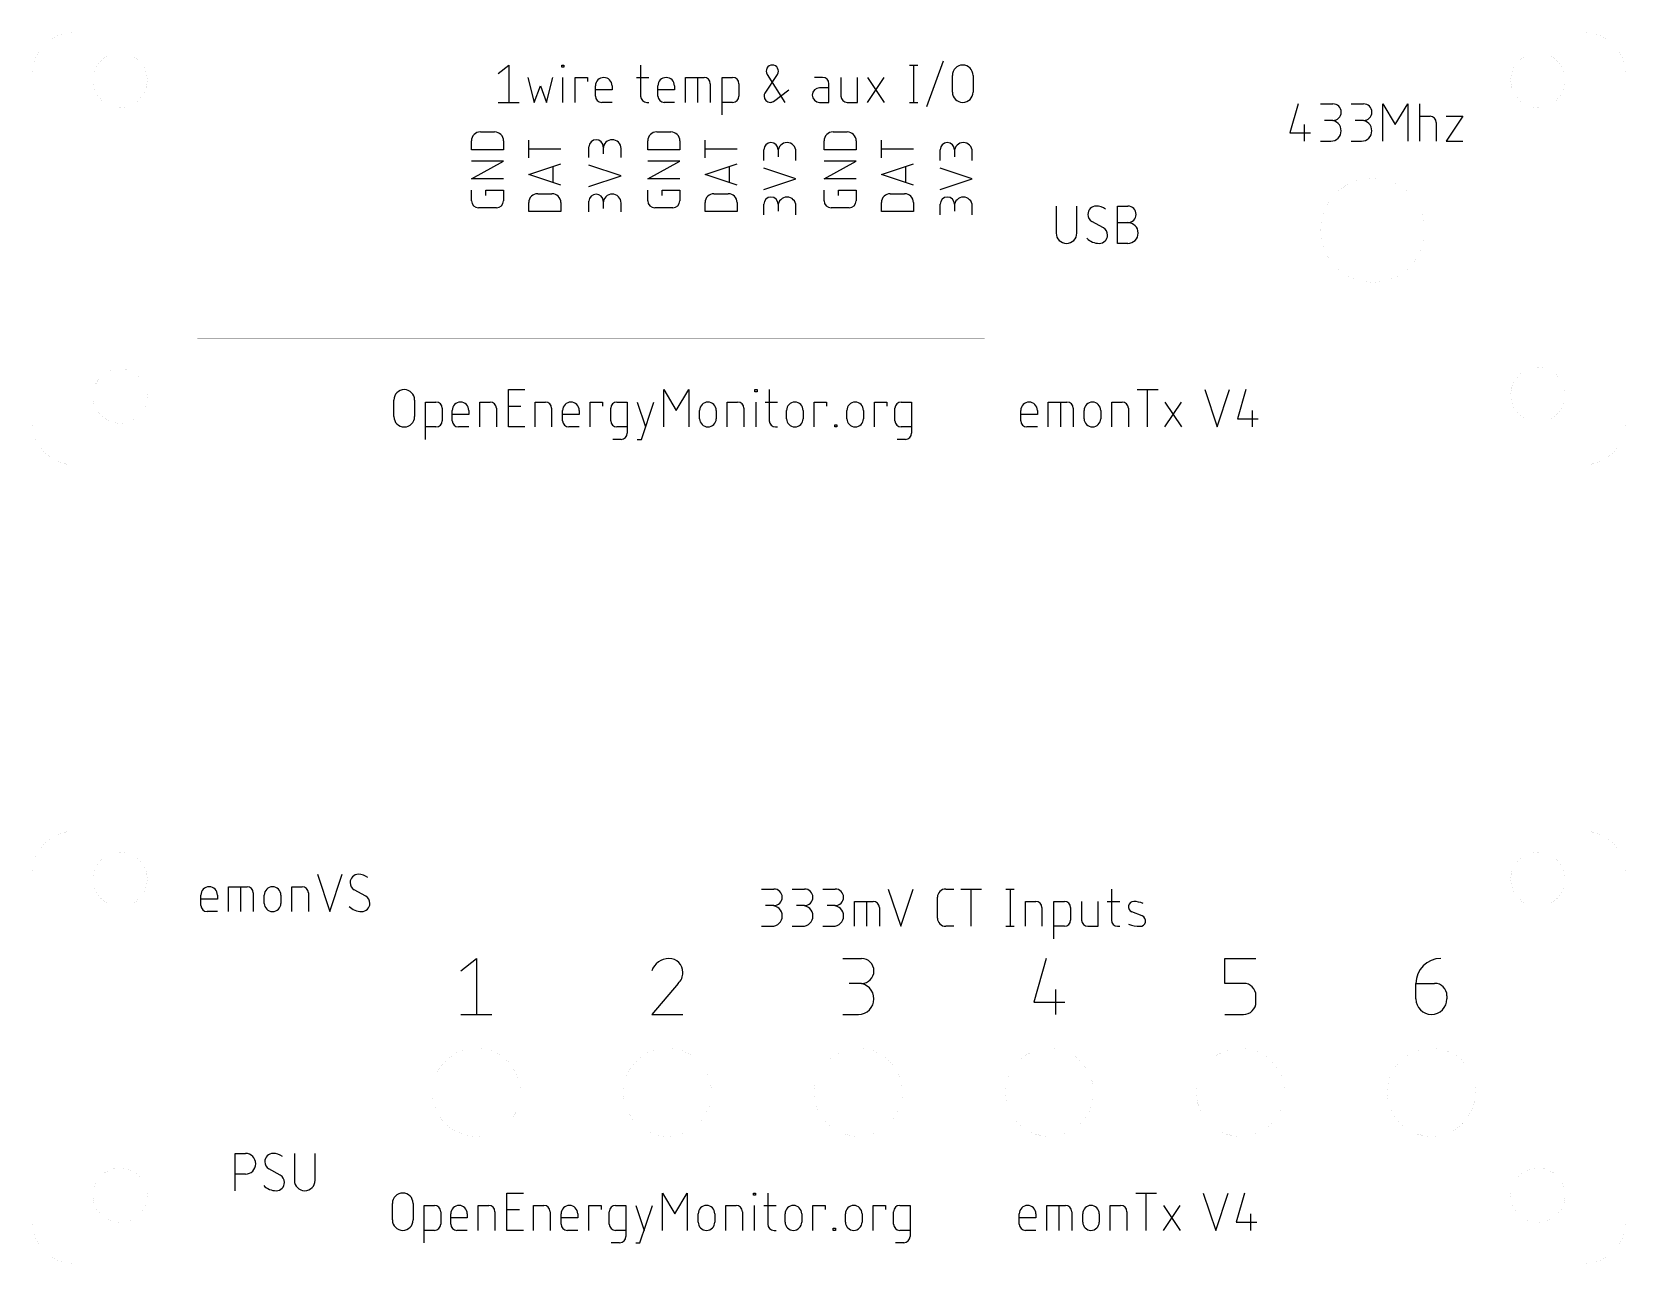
# Model space of a CAD drawing. Extents: x 0 to 109, y 0 to 84.
import ezdxf

# ---------------------------------------------------------------- set-up
doc = ezdxf.new("R2010")
doc.units = 0
doc.layers.add('20', color=31, linetype='CONTINUOUS')

msp = doc.modelspace()

# ---------------------------------------------------------------- linework, layer by layer
at = {"layer": '20'}
for p, q in [((31.7441, 81.0756), (32.4497, 81.64)), ((32.4497, 81.64), (32.4497, 79.1)), ((36.0677, 81.4989), (36.0677, 81.64)), ((36.0677, 81.64), (36.2088, 81.64)), ((36.2088, 81.4989), (36.0677, 81.4989)), ((36.2088, 81.64), (36.2088, 81.4989)), ((41.4274, 81.64), (41.4274, 79.5233)), ((59.7275, 81.64), (60.2919, 81.64)), ((60.0097, 81.64), (60.0097, 79.1)), ((60.9068, 78.8178), (62.0357, 81.9222)), ((33.7605, 80.7933), (34.1838, 79.1)), ((35.0305, 79.1), (35.4538, 80.7933)), ((36.1383, 79.1), (36.1383, 80.7933)), ((36.9645, 79.1), (36.9645, 80.7933)), ((36.9645, 80.7933), (37.8111, 80.7933)), ((37.8111, 80.7933), (37.8111, 80.5111)), ((41.1452, 80.7933), (41.9918, 80.7933)), ((44.4783, 79.1), (44.4783, 80.7933)), ((44.4783, 80.7933), (45.7483, 80.7933)), ((45.325, 79.1), (45.325, 80.7933)), ((46.1716, 80.37), (46.1716, 79.1)), ((46.9865, 78.2533), (46.9865, 80.7933)), ((46.9865, 80.7933), (47.6921, 80.7933)), ((48.1154, 80.37), (48.1154, 79.5233)), ((49.8979, 79.735), (50.7446, 81.005)), ((50.039, 81.005), (51.2385, 79.1)), ((53.8186, 80.7933), (53.2542, 80.7933)), ((54.242, 79.1), (54.242, 80.37)), ((55.0607, 80.7933), (55.0607, 79.5233)), ((56.1896, 79.1), (56.1896, 80.7933)), ((56.8702, 79.1), (57.9991, 80.7933)), ((56.8702, 80.7933), (57.9991, 79.1)), ((62.6447, 79.8056), (62.6447, 80.9344)), ((64.0559, 80.9344), (64.0559, 79.8056)), ((34.1838, 79.1), (34.6072, 80.2289)), ((34.6072, 80.2289), (35.0305, 79.1)), ((38.3577, 79.5233), (38.3577, 80.2289)), ((39.4866, 79.9467), (38.3577, 79.9467)), ((39.4866, 80.2289), (39.4866, 79.9467)), ((42.603, 79.5233), (42.603, 80.2289)), ((43.7319, 79.9467), (42.603, 79.9467)), ((43.7319, 80.2289), (43.7319, 79.9467)), ((50.4624, 79.1706), (51.5207, 79.9467)), ((54.242, 80.0878), (53.607, 80.0878)), ((31.7441, 79.1), (33.1553, 79.1)), ((39.4866, 79.1), (38.781, 79.1)), ((41.8507, 79.1), (41.9918, 79.1)), ((43.7319, 79.1), (43.0264, 79.1)), ((47.6921, 79.1), (46.9865, 79.1)), ((53.607, 79.1), (54.242, 79.1)), ((55.484, 79.1), (56.1896, 79.1)), ((59.7275, 79.1), (60.2919, 79.1)), ((86.175, 79), (85.6105, 77.0244)), ((87.6984, 79), (88.5451, 79)), ((89.7863, 79), (90.6329, 79)), ((91.9418, 76.46), (91.9418, 79)), ((91.9418, 79), (92.7885, 77.5889)), ((92.7885, 77.5889), (93.6352, 79)), ((93.6352, 79), (93.6352, 76.46)), ((94.4511, 76.46), (94.4511, 79)), ((94.4511, 78.1533), (95.1567, 78.1533)), ((96.2606, 78.1533), (97.3895, 78.1533)), ((97.3895, 78.1533), (96.2606, 76.46)), ((30.5224, 77.0842), (31.4932, 77.0842)), ((42.5224, 77.0842), (43.4932, 77.0842)), ((54.5224, 77.0842), (55.4932, 77.0842)), ((86.5983, 77.5889), (86.5983, 76.46)), ((88.5451, 77.8711), (87.9806, 77.8711)), ((90.6329, 77.8711), (90.0685, 77.8711)), ((95.58, 77.73), (95.58, 76.46)), ((29.9156, 75.8706), (29.9156, 76.4774)), ((32.1, 76.4774), (32.1, 75.8706)), ((33.8156, 75.3162), (33.8156, 76.5297)), ((37.9156, 75.3471), (37.9156, 76.0752)), ((38.8864, 76.0752), (38.8864, 75.5898)), ((40.1, 75.3471), (40.1, 75.9538)), ((41.9156, 75.8706), (41.9156, 76.4774)), ((44.1, 76.4774), (44.1, 75.8706)), ((45.8156, 75.3162), (45.8156, 76.5297)), ((53.9156, 75.8706), (53.9156, 76.4774)), ((56.1, 76.4774), (56.1, 75.8706)), ((57.8156, 75.3162), (57.8156, 76.5297)), ((85.6105, 77.0244), (87.0216, 77.0244)), ((87.6984, 76.46), (88.4039, 76.46)), ((89.7863, 76.46), (90.4918, 76.46)), ((96.2606, 76.46), (97.3895, 76.46)), ((32.1, 75.8706), (29.9156, 75.8706)), ((29.9156, 73.8932), (32.1, 75.1068)), ((32.1, 75.1068), (29.9156, 75.1068)), ((36, 75.9229), (33.8156, 75.9229)), ((33.8156, 74.1927), (36, 74.9208)), ((44.1, 75.8706), (41.9156, 75.8706)), ((41.9156, 73.8932), (44.1, 75.1068)), ((44.1, 75.1068), (41.9156, 75.1068)), ((48, 75.9229), (45.8156, 75.9229)), ((45.8156, 74.1927), (48, 74.9208)), ((49.8156, 75.1471), (49.8156, 75.8752)), ((50.7864, 75.8752), (50.7864, 75.3898)), ((52, 75.1471), (52, 75.7538)), ((56.1, 75.8706), (53.9156, 75.8706)), ((53.9156, 73.8932), (56.1, 75.1068)), ((56.1, 75.1068), (53.9156, 75.1068)), ((60, 75.9229), (57.8156, 75.9229)), ((57.8156, 74.1927), (60, 74.9208)), ((61.8156, 75.1471), (61.8156, 75.8752)), ((62.7864, 75.8752), (62.7864, 75.3898)), ((64, 75.1471), (64, 75.7538)), ((32.1, 73.8932), (29.9156, 73.8932)), ((36, 73.4646), (33.8156, 74.1927)), ((35.4539, 74.7388), (35.4539, 73.6466)), ((40.1, 74.1), (37.9156, 74.8281)), ((37.9156, 73.3719), (40.1, 74.1)), ((44.1, 73.8932), (41.9156, 73.8932)), ((48, 73.4646), (45.8156, 74.1927)), ((47.4539, 74.7388), (47.4539, 73.6466)), ((52, 73.9), (49.8156, 74.6281)), ((49.8156, 73.1719), (52, 73.9)), ((56.1, 73.8932), (53.9156, 73.8932)), ((60, 73.4646), (57.8156, 74.1927)), ((59.4539, 74.7388), (59.4539, 73.6466)), ((64, 73.9), (61.8156, 74.6281)), ((61.8156, 73.1719), (64, 73.9)), ((29.9156, 72.4012), (29.9156, 73.1294)), ((30.8864, 72.7653), (30.8864, 73.1294)), ((30.8864, 73.1294), (32.1, 73.1294)), ((32.1, 73.1294), (32.1, 72.4012)), ((34.4224, 72.8838), (35.3932, 72.8838)), ((41.9156, 72.4012), (41.9156, 73.1294)), ((42.8864, 72.7653), (42.8864, 73.1294)), ((42.8864, 73.1294), (44.1, 73.1294)), ((44.1, 73.1294), (44.1, 72.4012)), ((46.4224, 72.8838), (47.3932, 72.8838)), ((53.9156, 72.4012), (53.9156, 73.1294)), ((54.8864, 72.7653), (54.8864, 73.1294)), ((54.8864, 73.1294), (56.1, 73.1294)), ((56.1, 73.1294), (56.1, 72.4012)), ((58.4224, 72.8838), (59.3932, 72.8838)), ((31.6146, 71.9158), (30.401, 71.9158)), ((33.8156, 71.6703), (33.8156, 72.2771)), ((36, 71.6703), (33.8156, 71.6703)), ((36, 72.2771), (36, 71.6703)), ((37.9156, 71.6394), (37.9156, 72.3675)), ((38.8864, 72.3675), (38.8864, 71.8821)), ((40.1, 71.6394), (40.1, 72.2462)), ((43.6146, 71.9158), (42.401, 71.9158)), ((45.8156, 71.6703), (45.8156, 72.2771)), ((48, 71.6703), (45.8156, 71.6703)), ((48, 72.2771), (48, 71.6703)), ((49.8156, 71.4394), (49.8156, 72.1675)), ((50.7864, 72.1675), (50.7864, 71.6821)), ((52, 71.4394), (52, 72.0462)), ((55.6146, 71.9158), (54.401, 71.9158)), ((57.8156, 71.6703), (57.8156, 72.2771)), ((60, 71.6703), (57.8156, 71.6703)), ((60, 72.2771), (60, 71.6703)), ((61.8156, 71.4394), (61.8156, 72.1675)), ((62.7864, 72.1675), (62.7864, 71.6821)), ((64, 71.4394), (64, 72.0462)), ((69.7081, 72.04), (69.7081, 70.2056)), ((71.1192, 70.2056), (71.1192, 72.04)), ((73.8808, 69.5), (73.8808, 72.04)), ((73.8808, 72.04), (74.5864, 72.04)), ((72.9248, 70.5583), (72.1487, 70.9817)), ((73.8808, 70.9111), (74.5864, 70.9111)), ((74.5864, 69.5), (73.8808, 69.5)), ((24.6361, 57.7056), (24.6361, 58.8344)), ((26.0472, 58.8344), (26.0472, 57.7056)), ((26.7945, 56.1533), (26.7945, 58.6933)), ((26.7945, 58.6933), (27.5, 58.6933)), ((30.4841, 57), (30.4841, 58.6933)), ((30.4841, 58.6933), (31.1896, 58.6933)), ((32.4304, 57), (32.4304, 59.54)), ((32.4304, 59.54), (33.5592, 59.54)), ((34.2423, 57), (34.2423, 58.6933)), ((34.2423, 58.6933), (34.9478, 58.6933)), ((37.9991, 57), (37.9991, 58.6933)), ((37.9991, 58.6933), (38.8458, 58.6933)), ((38.8458, 58.6933), (38.8458, 58.4111)), ((39.8167, 58.6933), (40.5223, 58.6933)), ((40.5223, 58.6933), (40.5223, 56.5767)), ((41.2019, 58.6933), (41.7663, 57)), ((41.4841, 56.1533), (42.3308, 58.6933)), ((43.0075, 57), (43.0075, 59.54)), ((43.0075, 59.54), (43.8542, 58.1289)), ((43.8542, 58.1289), (44.7009, 59.54)), ((44.7009, 59.54), (44.7009, 57)), ((47.3263, 57), (47.3263, 58.6933)), ((47.3263, 58.6933), (48.0319, 58.6933)), ((49.2121, 59.3989), (49.2121, 59.54)), ((49.2121, 59.54), (49.3532, 59.54)), ((49.3532, 59.3989), (49.2121, 59.3989)), ((49.2827, 57), (49.2827, 58.6933)), ((49.3532, 59.54), (49.3532, 59.3989)), ((49.905, 58.6933), (50.7517, 58.6933)), ((50.1872, 59.54), (50.1872, 57.4233)), ((53.2407, 57), (53.2407, 58.6933)), ((53.2407, 58.6933), (54.0873, 58.6933)), ((54.0873, 58.6933), (54.0873, 58.4111)), ((57.3468, 57), (57.3468, 58.6933)), ((57.3468, 58.6933), (58.1935, 58.6933)), ((58.1935, 58.6933), (58.1935, 58.4111)), ((59.1644, 58.6933), (59.87, 58.6933)), ((59.87, 58.6933), (59.87, 56.5767)), ((69.1756, 57), (69.1756, 58.6933)), ((69.1756, 58.6933), (70.4456, 58.6933)), ((70.0223, 57), (70.0223, 58.6933)), ((73.4944, 57), (73.4944, 58.6933)), ((73.4944, 58.6933), (74.1999, 58.6933)), ((75.2324, 59.54), (76.6435, 59.54)), ((75.9379, 57), (75.9379, 59.54)), ((77.1134, 57), (78.2423, 58.6933)), ((77.1134, 58.6933), (78.2423, 57)), ((79.8238, 59.54), (80.6705, 57)), ((80.6705, 57), (81.5171, 59.54)), ((82.6172, 59.54), (82.0528, 57.5644)), ((27.9234, 58.27), (27.9234, 57.4233)), ((28.605, 57.4233), (28.605, 58.1289)), ((29.7339, 57.8467), (28.605, 57.8467)), ((29.7339, 58.1289), (29.7339, 57.8467)), ((31.613, 58.27), (31.613, 57)), ((32.4304, 58.4111), (33.277, 58.4111)), ((35.3712, 58.27), (35.3712, 57)), ((36.1214, 57.4233), (36.1214, 58.1289)), ((37.2503, 57.8467), (36.1214, 57.8467)), ((37.2503, 58.1289), (37.2503, 57.8467)), ((39.3934, 57.4233), (39.3934, 58.27)), ((45.4472, 57.5644), (45.4472, 58.1289)), ((46.5761, 58.1289), (46.5761, 57.5644)), ((48.4552, 58.27), (48.4552, 57)), ((51.3629, 57.5644), (51.3629, 58.1289)), ((52.4918, 58.1289), (52.4918, 57.5644)), ((55.469, 57.5644), (55.469, 58.1289)), ((56.5979, 58.1289), (56.5979, 57.5644)), ((58.7411, 57.4233), (58.7411, 58.27)), ((67.3004, 57.4233), (67.3004, 58.1289)), ((68.4292, 57.8467), (67.3004, 57.8467)), ((68.4292, 58.1289), (68.4292, 57.8467)), ((70.8689, 58.27), (70.8689, 57)), ((71.6153, 57.5644), (71.6153, 58.1289)), ((72.7442, 58.1289), (72.7442, 57.5644)), ((74.6233, 58.27), (74.6233, 57)), ((82.0528, 57.5644), (83.4639, 57.5644)), ((83.0406, 58.1289), (83.0406, 57)), ((27.5, 57), (26.7945, 57)), ((29.7339, 57), (29.0283, 57)), ((33.5592, 57), (32.4304, 57)), ((37.2503, 57), (36.5447, 57)), ((40.5223, 57), (39.8167, 57)), ((50.6105, 57), (50.7517, 57)), ((54.6406, 57), (54.6406, 57.1411)), ((54.6406, 57.1411), (54.7817, 57.1411)), ((54.7817, 57), (54.6406, 57)), ((54.7817, 57.1411), (54.7817, 57)), ((59.87, 57), (59.1644, 57)), ((68.4292, 57), (67.7237, 57)), ((40.099, 56.1533), (39.5345, 56.1533)), ((41.2019, 56.1533), (41.4841, 56.1533)), ((59.4466, 56.1533), (58.8822, 56.1533)), ((19.4298, 26.54), (20.2765, 24)), ((20.2765, 24), (21.1231, 26.54)), ((11.4997, 24.4233), (11.4997, 25.1289)), ((12.6286, 25.1289), (12.6286, 24.8467)), ((13.375, 24), (13.375, 25.6933)), ((13.375, 25.6933), (14.645, 25.6933)), ((14.2216, 24), (14.2216, 25.6933)), ((15.0683, 25.27), (15.0683, 24)), ((15.8146, 24.5644), (15.8146, 25.1289)), ((16.9435, 25.1289), (16.9435, 24.5644)), ((17.6937, 24), (17.6937, 25.6933)), ((17.6937, 25.6933), (18.3993, 25.6933)), ((18.8226, 25.27), (18.8226, 24)), ((22.7181, 25.0583), (21.942, 25.4817)), ((49.6568, 25.54), (50.5035, 25.54)), ((51.7447, 25.54), (52.5914, 25.54)), ((53.8326, 25.54), (54.6793, 25.54)), ((58.2848, 25.54), (59.1315, 23)), ((59.1315, 23), (59.9782, 25.54)), ((61.6278, 23.5644), (61.6278, 24.9756)), ((62.1923, 25.54), (62.7567, 25.54)), ((63.2281, 25.54), (64.6392, 25.54)), ((63.9336, 23), (63.9336, 25.54)), ((66.296, 25.54), (66.8605, 25.54)), ((66.5783, 25.54), (66.5783, 23)), ((73.4681, 25.54), (73.4681, 23.4233)), ((12.6286, 24.8467), (11.4997, 24.8467)), ((12.6286, 24), (11.923, 24)), ((50.5035, 24.4111), (49.9391, 24.4111)), ((52.5914, 24.4111), (52.0269, 24.4111)), ((54.6793, 24.4111), (54.1148, 24.4111)), ((55.9882, 23), (55.9882, 24.6933)), ((55.9882, 24.6933), (57.2582, 24.6933)), ((56.8348, 23), (56.8348, 24.6933)), ((57.6815, 24.27), (57.6815, 23)), ((67.6145, 23), (67.6145, 24.6933)), ((67.6145, 24.6933), (68.3201, 24.6933)), ((68.7434, 24.27), (68.7434, 23)), ((69.5622, 22.1533), (69.5622, 24.6933)), ((69.5622, 24.6933), (70.2677, 24.6933)), ((70.6911, 24.27), (70.6911, 23.4233)), ((71.4423, 24.6933), (71.4423, 23.4233)), ((72.5712, 23), (72.5712, 24.6933)), ((73.1858, 24.6933), (74.0325, 24.6933)), ((75.5609, 23.7056), (74.8554, 23.9878)), ((49.6568, 23), (50.3624, 23)), ((51.7447, 23), (52.4503, 23)), ((53.8326, 23), (54.5382, 23)), ((62.7567, 23), (62.1923, 23)), ((66.296, 23), (66.8605, 23)), ((70.2677, 23), (69.5622, 23)), ((71.8656, 23), (72.5712, 23)), ((73.8914, 23), (74.0325, 23)), ((29.1917, 19.9633), (30.25, 20.81)), ((30.25, 20.81), (30.25, 17)), ((55.1917, 20.81), (56.4617, 20.81)), ((69.0383, 20.81), (68.1917, 17.8467)), ((81.1917, 19.1167), (81.1917, 20.81)), ((81.1917, 20.81), (83.3083, 20.81)), ((43.9908, 19.1167), (42.1917, 17)), ((56.4617, 19.1167), (55.615, 19.1167)), ((69.6733, 18.6933), (69.6733, 17)), ((82.4617, 19.1167), (81.1917, 19.1167)), ((94.1917, 19.1167), (95.4617, 19.1167)), ((94.1917, 18.0583), (94.1917, 19.1167)), ((68.1917, 17.8467), (70.3083, 17.8467)), ((83.3083, 17.8467), (83.3083, 18.27)), ((96.3083, 18.27), (96.3083, 18.0583)), ((29.1917, 17), (31.3083, 17)), ((42.1917, 17), (44.3083, 17)), ((55.1917, 17), (56.25, 17)), ((81.1917, 17), (82.4617, 17)), ((13.8247, 5), (13.8247, 7.54)), ((13.8247, 7.54), (14.5302, 7.54)), ((17.8642, 7.54), (17.8642, 5.7056)), ((19.2753, 5.7056), (19.2753, 7.54)), ((14.5302, 6.1289), (13.8247, 6.1289)), ((16.9052, 6.0583), (16.1291, 6.4817)), ((32.3304, 2.3), (32.3304, 4.84)), ((32.3304, 4.84), (33.4592, 4.84)), ((42.9075, 2.3), (42.9075, 4.84)), ((42.9075, 4.84), (43.7542, 3.4289)), ((43.7542, 3.4289), (44.6009, 4.84)), ((44.6009, 4.84), (44.6009, 2.3)), ((49.1121, 4.6989), (49.1121, 4.84)), ((49.1121, 4.84), (49.2532, 4.84)), ((49.2532, 4.6989), (49.1121, 4.6989)), ((49.2532, 4.84), (49.2532, 4.6989)), ((50.0872, 4.84), (50.0872, 2.7233)), ((75.1324, 4.84), (76.5435, 4.84)), ((75.8379, 2.3), (75.8379, 4.84)), ((79.7238, 4.84), (80.5705, 2.3)), ((80.5705, 2.3), (81.4171, 4.84)), ((82.5172, 4.84), (81.9528, 2.8644)), ((24.5361, 3.0056), (24.5361, 4.1344)), ((25.9472, 4.1344), (25.9472, 3.0056)), ((26.6945, 1.4533), (26.6945, 3.9933)), ((26.6945, 3.9933), (27.4, 3.9933)), ((27.8234, 3.57), (27.8234, 2.7233)), ((28.505, 2.7233), (28.505, 3.4289)), ((29.6339, 3.4289), (29.6339, 3.1467)), ((30.3841, 2.3), (30.3841, 3.9933)), ((30.3841, 3.9933), (31.0896, 3.9933)), ((31.513, 3.57), (31.513, 2.3)), ((32.3304, 3.7111), (33.177, 3.7111)), ((34.1423, 2.3), (34.1423, 3.9933)), ((34.1423, 3.9933), (34.8478, 3.9933)), ((35.2712, 3.57), (35.2712, 2.3)), ((36.0214, 2.7233), (36.0214, 3.4289)), ((37.1502, 3.4289), (37.1502, 3.1467)), ((37.8991, 2.3), (37.8991, 3.9933)), ((37.8991, 3.9933), (38.7458, 3.9933)), ((38.7458, 3.9933), (38.7458, 3.7111)), ((39.2934, 2.7233), (39.2934, 3.57)), ((39.7167, 3.9933), (40.4223, 3.9933)), ((40.4223, 3.9933), (40.4223, 1.8767)), ((41.1019, 3.9933), (41.6663, 2.3)), ((41.3841, 1.4533), (42.2308, 3.9933)), ((45.3472, 2.8644), (45.3472, 3.4289)), ((46.4761, 3.4289), (46.4761, 2.8644)), ((47.2263, 2.3), (47.2263, 3.9933)), ((47.2263, 3.9933), (47.9319, 3.9933)), ((48.3552, 3.57), (48.3552, 2.3)), ((49.1827, 2.3), (49.1827, 3.9933)), ((49.805, 3.9933), (50.6517, 3.9933)), ((51.2629, 2.8644), (51.2629, 3.4289)), ((52.3918, 3.4289), (52.3918, 2.8644)), ((53.1407, 2.3), (53.1407, 3.9933)), ((53.1407, 3.9933), (53.9873, 3.9933)), ((53.9873, 3.9933), (53.9873, 3.7111)), ((55.369, 2.8644), (55.369, 3.4289)), ((56.4979, 3.4289), (56.4979, 2.8644)), ((57.2468, 2.3), (57.2468, 3.9933)), ((57.2468, 3.9933), (58.0935, 3.9933)), ((58.0935, 3.9933), (58.0935, 3.7111)), ((58.6411, 2.7233), (58.6411, 3.57)), ((59.0644, 3.9933), (59.77, 3.9933)), ((59.77, 3.9933), (59.77, 1.8767)), ((67.2004, 2.7233), (67.2004, 3.4289)), ((68.3292, 3.4289), (68.3292, 3.1467)), ((69.0756, 2.3), (69.0756, 3.9933)), ((69.0756, 3.9933), (70.3456, 3.9933)), ((69.9223, 2.3), (69.9223, 3.9933)), ((70.7689, 3.57), (70.7689, 2.3)), ((71.5153, 2.8644), (71.5153, 3.4289)), ((72.6442, 3.4289), (72.6442, 2.8644)), ((73.3944, 2.3), (73.3944, 3.9933)), ((73.3944, 3.9933), (74.0999, 3.9933)), ((74.5233, 3.57), (74.5233, 2.3)), ((77.0134, 2.3), (78.1423, 3.9933)), ((77.0134, 3.9933), (78.1423, 2.3)), ((82.9406, 3.4289), (82.9406, 2.3)), ((27.4, 2.3), (26.6945, 2.3)), ((29.6339, 3.1467), (28.505, 3.1467)), ((29.6339, 2.3), (28.9283, 2.3)), ((33.4592, 2.3), (32.3304, 2.3)), ((37.1502, 3.1467), (36.0214, 3.1467)), ((37.1502, 2.3), (36.4447, 2.3)), ((40.4223, 2.3), (39.7167, 2.3)), ((50.5105, 2.3), (50.6517, 2.3)), ((54.5406, 2.3), (54.5406, 2.4411)), ((54.5406, 2.4411), (54.6817, 2.4411)), ((54.6817, 2.3), (54.5406, 2.3)), ((54.6817, 2.4411), (54.6817, 2.3)), ((59.77, 2.3), (59.0644, 2.3)), ((68.3292, 3.1467), (67.2004, 3.1467)), ((68.3292, 2.3), (67.6237, 2.3)), ((81.9528, 2.8644), (83.3639, 2.8644)), ((39.999, 1.4533), (39.4345, 1.4533)), ((41.1019, 1.4533), (41.3841, 1.4533)), ((59.3466, 1.4533), (58.7822, 1.4533))]:
    msp.add_line(p, q, dxfattribs=at)
for points, const_width in [([(3, 83.9, 0.4142), (0, 80.9)], 0.001), ([(3, 83.9002, 1), (3, 83.8998)], 0.0005), ([(3, 83.8998, 1), (3, 83.9002)], 0.0005), ([(108.5, 80.9, 0.4142), (105.5, 83.9)], 0.001), ([(105.5, 83.9002, 1), (105.5, 83.8998)], 0.0005), ([(105.5, 83.8998, 1), (105.5, 83.9002)], 0.0005), ([(6, 78.75, 1), (6, 82.45, 1), (6, 78.75)], 0.001), ([(102.5, 78.75, 1), (102.5, 82.45, 1), (102.5, 78.75)], 0.001), ([(0.0003, 80.9, 1), (-0.0003, 80.9)], 0.0005), ([(-0.0003, 80.9, 1), (0.0003, 80.9)], 0.0005), ([(108.5002, 80.9, 1), (108.4998, 80.9)], 0.0005), ([(108.4998, 80.9, 1), (108.5002, 80.9)], 0.0005), ([(11.2502, 79.9, 1), (11.2498, 79.9)], 0.0005), ([(11.25, 79.9002, 1), (11.25, 79.8998)], 0.0005), ([(29.1503, 79.9, 1), (29.1498, 79.9)], 0.0005), ([(29.15, 79.8998, 1), (29.15, 79.9002)], 0.0005), ([(91.25, 66.85, 1), (91.25, 73.95, 1), (91.25, 66.85)], 0.001), ([(29.15, 71.0002, 1), (29.15, 70.9998)], 0.0005), ([(29.1498, 71, 1), (29.1503, 71)], 0.0005), ([(64.8503, 71, 1), (64.8498, 71)], 0.0005), ([(64.85, 70.9998, 1), (64.85, 71.0002)], 0.0005), ([(67.15, 68.0002, 1), (67.15, 67.9998)], 0.0005), ([(67.1502, 68, 1), (67.1498, 68)], 0.0005), ([(77.4502, 68, 1), (77.4498, 68)], 0.0005), ([(77.45, 67.9998, 1), (77.45, 68.0002)], 0.0005), ([(11.25, 63.0003, 1), (11.25, 62.9997)], 0.0005), ([(11.2498, 63, 1), (11.2502, 63)], 0.0005), ([(64.8498, 63, 1), (64.8503, 63)], 0.0005), ([(64.85, 62.9997, 1), (64.85, 63.0003)], 0.0005), ([(67.15, 63.4003, 1), (67.15, 63.3998)], 0.0005), ([(67.1498, 63.4, 1), (67.1502, 63.4)], 0.0005), ([(77.4498, 63.4, 1), (77.4502, 63.4)], 0.0005), ([(77.45, 63.3998, 1), (77.45, 63.4003)], 0.0005), ([(6, 57.25, 1), (6, 60.95, 1), (6, 57.25)], 0.001), ([(102.5, 57.35, 1), (102.5, 61.05, 1), (102.5, 57.35)], 0.001), ([(0.0003, 57.4, 1), (-0.0003, 57.4)], 0.0005), ([(0, 57.4, 0.4142), (3, 54.4)], 0.001), ([(-0.0003, 57.4, 1), (0.0003, 57.4)], 0.0005), ([(105.5, 54.4, 0.4142), (108.5, 57.4)], 0.001), ([(108.5002, 57.4, 1), (108.4998, 57.4)], 0.0005), ([(108.4998, 57.4, 1), (108.5002, 57.4)], 0.0005), ([(3, 54.4003, 1), (3, 54.3998)], 0.0005), ([(3, 54.3998, 1), (3, 54.4003)], 0.0005), ([(105.5, 54.4003, 1), (105.5, 54.3998)], 0.0005), ([(105.5, 54.3998, 1), (105.5, 54.4003)], 0.0005), ([(3, 29.5, 0.4142), (0, 26.5)], 0.001), ([(3, 29.5003, 1), (3, 29.4997)], 0.0005), ([(3, 29.4997, 1), (3, 29.5003)], 0.0005), ([(105.5, 29.5003, 1), (105.5, 29.4997)], 0.0005), ([(108.5, 26.5, 0.4142), (105.5, 29.5)], 0.001), ([(105.5, 29.4997, 1), (105.5, 29.5003)], 0.0005), ([(6, 24.35, 1), (6, 28.05, 1), (6, 24.35)], 0.001), ([(102.5, 24.35, 1), (102.5, 28.05, 1), (102.5, 24.35)], 0.001), ([(0.0003, 26.5, 1), (-0.0003, 26.5)], 0.0005), ([(-0.0003, 26.5, 1), (0.0003, 26.5)], 0.0005), ([(108.5002, 26.5, 1), (108.4998, 26.5)], 0.0005), ([(108.4998, 26.5, 1), (108.5002, 26.5)], 0.0005), ([(27, 24.0003, 1), (27, 23.9997)], 0.0005), ([(48, 23.9997, 1), (48, 24.0003)], 0.0005), ([(77.5, 23.5003, 1), (77.5, 23.4997)], 0.0005), ([(98.5, 23.4997, 1), (98.5, 23.5003)], 0.0005), ([(9.25, 22.7003, 1), (9.25, 22.6998)], 0.0005), ([(9.2502, 22.7, 1), (9.2498, 22.7)], 0.0005), ([(23.2503, 22.7, 1), (23.2497, 22.7)], 0.0005), ([(23.25, 22.6998, 1), (23.25, 22.7003)], 0.0005), ([(30.25, 8.7, 1), (30.25, 14.7, 1), (30.25, 8.7)], 0.001), ([(43.25, 8.7, 1), (43.25, 14.7, 1), (43.25, 8.7)], 0.001), ([(56.25, 8.7, 1), (56.25, 14.7, 1), (56.25, 8.7)], 0.001), ([(69.25, 8.7, 1), (69.25, 14.7, 1), (69.25, 8.7)], 0.001), ([(82.25, 8.7, 1), (82.25, 14.7, 1), (82.25, 8.7)], 0.001), ([(95.25, 8.7, 1), (95.25, 14.7, 1), (95.25, 8.7)], 0.001), ([(9.25, 8.7003, 1), (9.25, 8.6998)], 0.0005), ([(9.2498, 8.7, 1), (9.2502, 8.7)], 0.0005), ([(23.2497, 8.7, 1), (23.2503, 8.7)], 0.0005), ([(23.25, 8.6998, 1), (23.25, 8.7003)], 0.0005), ([(6, 2.85, 1), (6, 6.55, 1), (6, 2.85)], 0.001), ([(102.5, 2.85, 1), (102.5, 6.55, 1), (102.5, 2.85)], 0.001), ([(0.0003, 3, 1), (-0.0003, 3)], 0.0005), ([(0, 3, 0.4142), (3, 0)], 0.001), ([(-0.0003, 3, 1), (0.0003, 3)], 0.0005), ([(105.5, 0, 0.4142), (108.5, 3)], 0.001), ([(108.5002, 3, 1), (108.4998, 3)], 0.0005), ([(108.4998, 3, 1), (108.5002, 3)], 0.0005), ([(3, 0.0003, 1), (3, -0.0003)], 0.0005), ([(3, -0.0003, 1), (3, 0.0003)], 0.0005), ([(105.5, 0.0003, 1), (105.5, -0.0003)], 0.0005), ([(105.5, -0.0003, 1), (105.5, 0.0003)], 0.0005)]:
    msp.add_lwpolyline(points, format="xyb", dxfattribs=dict(at, const_width=const_width))
at = {"layer": '20', "const_width": 0.001}
for points in [[(105.5, 83.9), (3, 83.9)], [(0, 80.9), (0, 57.4)], [(108.5, 57.4), (108.5, 80.9)], [(11.25, 63), (11.25, 79.9)], [(11.25, 79.9), (29.15, 79.9)], [(29.15, 71), (29.15, 79.9)], [(29.15, 71), (64.85, 71)], [(64.85, 71), (64.85, 63)], [(67.15, 68), (77.45, 68)], [(67.15, 63.4), (67.15, 68)], [(77.45, 68), (77.45, 63.4)], [(11.25, 63), (64.85, 63)], [(67.15, 63.4), (77.45, 63.4)], [(3, 54.4), (105.5, 54.4)], [(105.5, 29.5), (3, 29.5)], [(0, 26.5), (0, 3)], [(108.5, 3), (108.5, 26.5)], [(48, 24), (27, 24)], [(98.5, 23.5), (77.5, 23.5)], [(23.25, 22.7), (9.25, 22.7)], [(9.25, 22.7), (9.25, 8.7)], [(23.25, 8.7), (23.25, 22.7)], [(9.25, 8.7), (23.25, 8.7)], [(3, 0), (105.5, 0)]]:
    msp.add_lwpolyline(points, dxfattribs=at)
at = {"layer": '20'}
for centre, radius, start, end in [((50.3918, 81.2245), 0.4155, 90, 211.8908), ((50.3918, 81.2245), 0.4155, 328.1092, 90), ((63.3503, 80.9344), 0.7056, 0, 180), ((38.9221, 80.2289), 0.5644, 0, 180), ((43.1675, 80.2289), 0.5644, 0, 180), ((45.7483, 80.37), 0.4233, 0, 90), ((47.6921, 80.37), 0.4233, 0.0004, 90), ((53.8186, 80.37), 0.4233, 0, 90), ((38.781, 79.5233), 0.4233, 180, 270), ((41.8507, 79.5233), 0.4233, 180, 270), ((43.0264, 79.5233), 0.4233, 180, 270), ((47.6921, 79.5233), 0.4233, 270, 0), ((50.1802, 79.5233), 0.3528, 143.1316, 180), ((50.2507, 79.5233), 0.4233, 180, 270), ((53.607, 79.5939), 0.4939, 90, 270), ((55.484, 79.5233), 0.4233, 180, 270), ((63.3503, 79.8056), 0.7056, 180, 0), ((50.2507, 79.4528), 0.3528, 270, 306.8684), ((88.5451, 78.4356), 0.5644, 270, 90), ((90.6329, 78.4356), 0.5644, 270, 90), ((95.1567, 77.73), 0.4233, 0.0004, 90), ((30.5224, 76.4774), 0.6068, 89.9997, 180), ((31.4932, 76.4774), 0.6068, 0, 90), ((42.5224, 76.4774), 0.6068, 89.9997, 180), ((43.4932, 76.4774), 0.6068, 0, 90), ((54.5224, 76.4774), 0.6068, 89.9997, 180), ((55.4932, 76.4774), 0.6068, 0, 90), ((88.4039, 77.1656), 0.7056, 270, 90), ((90.4918, 77.1656), 0.7056, 270, 90), ((38.401, 76.0752), 0.4854, 0, 180), ((39.4932, 75.9538), 0.6068, 0, 180), ((50.301, 75.8752), 0.4854, 0, 180), ((51.3932, 75.7538), 0.6068, 0, 180), ((62.301, 75.8752), 0.4854, 0, 180), ((63.3932, 75.7538), 0.6068, 0, 180), ((34.4224, 72.2771), 0.6068, 89.9997, 180), ((35.3932, 72.2771), 0.6068, 0, 90), ((38.401, 72.3675), 0.4854, 0, 180), ((39.4932, 72.2462), 0.6068, 0, 180), ((46.4224, 72.2771), 0.6068, 89.9997, 180), ((47.3932, 72.2771), 0.6068, 0, 90), ((58.4224, 72.2771), 0.6068, 89.9997, 180), ((59.3932, 72.2771), 0.6068, 0, 90), ((30.401, 72.4012), 0.4854, 180.0004, 270), ((31.6146, 72.4012), 0.4854, 270.0004, 360), ((42.401, 72.4012), 0.4854, 180.0004, 270), ((43.6146, 72.4012), 0.4854, 270.0004, 360), ((50.301, 72.1675), 0.4854, 0, 180), ((51.3932, 72.0462), 0.6068, 0, 180), ((54.401, 72.4012), 0.4854, 180.0004, 270), ((55.6146, 72.4012), 0.4854, 270.0004, 360), ((62.301, 72.1675), 0.4854, 0, 180), ((63.3932, 72.0462), 0.6068, 0, 180), ((72.431, 71.4756), 0.5644, 89.9997, 180), ((72.431, 70.9817), 1.0583, 53.1301, 89.9997), ((74.5864, 71.4756), 0.5644, 270, 90), ((72.4398, 71.4756), 0.5733, 179.9999, 239.4899), ((72.6338, 70.0644), 0.5733, 0, 59.4898), ((74.5864, 70.2056), 0.7056, 270, 90), ((70.4136, 70.2056), 0.7056, 180, 0), ((72.6426, 70.6924), 1.1924, 224.7606, 269.9999), ((72.6426, 70.0644), 0.5644, 270, 0), ((25.3417, 58.8344), 0.7056, 0, 180), ((27.5, 58.27), 0.4233, 0.0004, 90), ((29.1694, 58.1289), 0.5644, 0, 180), ((31.1896, 58.27), 0.4233, 0.0004, 90), ((34.9478, 58.27), 0.4233, 0.0004, 90), ((36.6858, 58.1289), 0.5644, 0, 180), ((39.8167, 58.27), 0.4233, 90, 180), ((46.0117, 58.1289), 0.5644, 0, 180), ((48.0319, 58.27), 0.4233, 0.0004, 90), ((51.9273, 58.1289), 0.5644, 0, 180), ((56.0335, 58.1289), 0.5644, 0, 180), ((59.1644, 58.27), 0.4233, 90, 180), ((67.8648, 58.1289), 0.5644, 0, 180), ((70.4456, 58.27), 0.4233, 0, 90), ((72.1797, 58.1289), 0.5644, 0, 180), ((74.1999, 58.27), 0.4233, 0.0004, 90), ((25.3417, 57.7056), 0.7056, 180, 0), ((46.0117, 57.5644), 0.5644, 180, 0), ((51.9273, 57.5644), 0.5644, 180, 0), ((56.0335, 57.5644), 0.5644, 180, 0), ((72.1797, 57.5644), 0.5644, 180, 0), ((27.5, 57.4233), 0.4233, 270, 0), ((29.0283, 57.4233), 0.4233, 180, 270), ((36.5447, 57.4233), 0.4233, 180, 270), ((39.8167, 57.4233), 0.4233, 180, 270), ((40.099, 56.5767), 0.4233, 270.0004, 360), ((50.6105, 57.4233), 0.4233, 180, 270), ((59.1644, 57.4233), 0.4233, 180, 270), ((59.4466, 56.5767), 0.4233, 270.0004, 360), ((67.7237, 57.4233), 0.4233, 180, 270), ((22.2242, 25.9756), 0.5644, 89.9997, 180), ((22.2242, 25.4817), 1.0583, 53.1301, 89.9997), ((12.0641, 25.1289), 0.5644, 0, 180), ((14.645, 25.27), 0.4233, 0, 90), ((16.3791, 25.1289), 0.5644, 0, 180), ((18.3993, 25.27), 0.4233, 0.0004, 90), ((22.233, 25.9756), 0.5733, 179.9999, 239.4899), ((22.427, 24.5644), 0.5733, 0, 59.4898), ((50.5035, 24.9756), 0.5644, 270, 90), ((52.5914, 24.9756), 0.5644, 270, 90), ((54.6793, 24.9756), 0.5644, 270, 90), ((62.1923, 24.9756), 0.5644, 90.0003, 180), ((11.923, 24.4233), 0.4233, 180, 270), ((16.3791, 24.5644), 0.5644, 180, 0), ((22.4359, 25.1924), 1.1924, 224.7606, 269.9999), ((22.4359, 24.5644), 0.5644, 270, 0), ((50.3624, 23.7056), 0.7056, 270, 90), ((52.4503, 23.7056), 0.7056, 270, 90), ((54.5382, 23.7056), 0.7056, 270, 90), ((57.2582, 24.27), 0.4233, 0, 90), ((68.3201, 24.27), 0.4233, 0.0004, 90), ((70.2677, 24.27), 0.4233, 0.0004, 90), ((74.9913, 24.3275), 0.3659, 89.1818, 248.1987), ((74.9736, 23.091), 1.6025, 65.7609, 89.1817), ((62.1923, 23.5644), 0.5644, 180, 270), ((70.2677, 23.4233), 0.4233, 270, 0), ((71.8656, 23.4233), 0.4233, 180, 270), ((73.8914, 23.4233), 0.4233, 180, 270), ((75.454, 25.3929), 2.3931, 250.2088, 269.1818), ((75.425, 23.3658), 0.3659, 269.1817, 68.1987), ((43.3558, 19.5863), 1.2237, 90, 162.0549), ((43.3558, 19.8575), 0.9525, 0, 90), ((56.4617, 19.9633), 0.8467, 270, 90), ((95.885, 19.1167), 1.6933, 90.0001, 180), ((43.2853, 19.8575), 1.0231, 313.6027, 0), ((56.25, 18.0583), 1.0583, 270, 90), ((82.4617, 18.27), 0.8467, 0, 90), ((95.4617, 18.27), 0.8467, 0, 90), ((82.4617, 17.8467), 0.8467, 270, 0.0002), ((95.25, 18.0583), 1.0583, 180, 0), ((14.5302, 6.8344), 0.7056, 270, 90), ((16.4202, 6.9756), 0.5733, 179.9999, 239.4899), ((16.4114, 6.9756), 0.5644, 89.9997, 180), ((16.4114, 6.4817), 1.0583, 53.1301, 89.9997), ((16.623, 5.5644), 0.5644, 270, 0), ((16.6142, 5.5644), 0.5733, 0, 59.4898), ((18.5698, 5.7056), 0.7056, 180, 0), ((16.623, 6.1924), 1.1924, 224.7606, 269.9999), ((25.2417, 4.1344), 0.7056, 0, 180), ((27.4, 3.57), 0.4233, 0.0004, 90), ((29.0694, 3.4289), 0.5644, 0, 180), ((31.0896, 3.57), 0.4233, 0.0004, 90), ((34.8478, 3.57), 0.4233, 0.0004, 90), ((36.5858, 3.4289), 0.5644, 0, 180), ((39.7167, 3.57), 0.4233, 90, 180), ((45.9117, 3.4289), 0.5644, 0, 180), ((47.9319, 3.57), 0.4233, 0.0004, 90), ((51.8273, 3.4289), 0.5644, 0, 180), ((55.9335, 3.4289), 0.5644, 0, 180), ((59.0644, 3.57), 0.4233, 90, 180), ((67.7648, 3.4289), 0.5644, 0, 180), ((70.3456, 3.57), 0.4233, 0, 90), ((72.0797, 3.4289), 0.5644, 0, 180), ((74.0999, 3.57), 0.4233, 0.0004, 90), ((25.2417, 3.0056), 0.7056, 180, 0), ((27.4, 2.7233), 0.4233, 270, 0), ((28.9283, 2.7233), 0.4233, 180, 270), ((36.4447, 2.7233), 0.4233, 180, 270), ((39.7167, 2.7233), 0.4233, 180, 270), ((45.9117, 2.8644), 0.5644, 180, 0), ((50.5105, 2.7233), 0.4233, 180, 270), ((51.8273, 2.8644), 0.5644, 180, 0), ((55.9335, 2.8644), 0.5644, 180, 0), ((59.0644, 2.7233), 0.4233, 180, 270), ((67.6237, 2.7233), 0.4233, 180, 270), ((72.0797, 2.8644), 0.5644, 180, 0), ((39.999, 1.8767), 0.4233, 270.0004, 360), ((59.3466, 1.8767), 0.4233, 270.0004, 360)]:
    msp.add_arc(centre, radius, start, end, dxfattribs=at)

doc.saveas('drawing.dxf')
